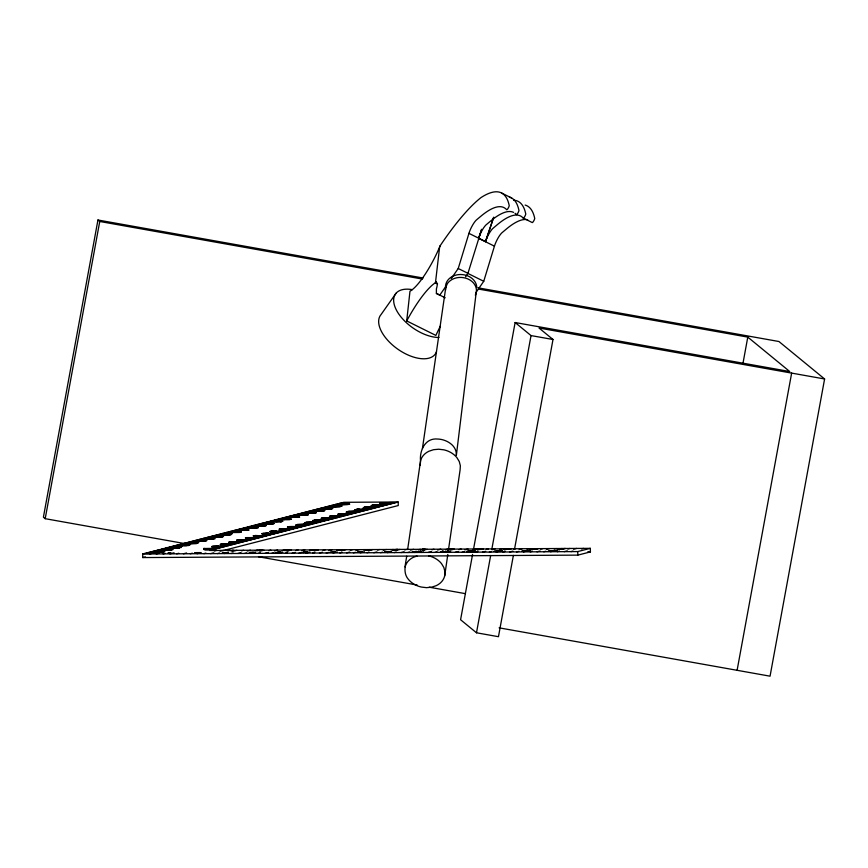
<?xml version="1.0" encoding="UTF-8"?>
<svg xmlns="http://www.w3.org/2000/svg" width="868" height="868" viewBox="0 0 868 868"><rect width="100%" height="100%" fill="white"/><g stroke="black" fill="none" stroke-linecap="round" stroke-linejoin="round"><path stroke-width="1.3" d="M445.208 297.789L436.387 293.449L436.409 288.87A13.237 3.146 -63.6 0 0 435.465 282.773L439.685 246.512M456.308 455.103C456.926 445.403 446.304 439.241 437.635 439.034C425.342 437.754 419.461 450.286 420.524 460.984L407.645 549.52M406.68 556.225C405.725 563.831 402.622 572.739 408.34 579.303A21.201 17.219 8.3 0 0 421.273 587.039L426.514 587.669L431.646 587.18L436.322 585.629A18.89 15.342 8.3 0 0 444.687 575.896L447.812 554.435M420.253 465.172L420.524 460.984A18.89 15.342 8.3 0 1 428.879 451.251L433.555 449.7L438.698 449.223L443.939 449.841A21.201 17.219 8.3 0 1 456.861 457.577L459.259 461.516L460.355 465.736L460.094 469.924L448.387 550.41M444.687 575.896L444.948 571.708L443.852 567.498L441.465 563.549A21.201 17.219 8.3 0 0 428.532 555.824M440.445 326.01A59.642 11.534 -66.8 0 0 435.866 335.417L406.712 320.921L409.978 291.203A44.539 10.557 -63.6 0 0 437.906 250.95L440.109 245.894M436.105 282.295L436.181 281.633L435.411 282.903M456.416 454.908L476.12 293.08M422.434 448.506L445.848 286.95M423.117 278.02L97.943 220.005L43.4 517.209L45.201 518.684L186.544 543.91M45.201 518.684L99.744 221.481L97.943 220.005M472.572 554.424L460.582 619.73L476.489 632.783L498.46 636.7L513.379 555.401M473.548 549.097L515.125 322.527L789.717 371.526L747.782 337.109L478.442 289.055M476.489 632.783L490.68 555.477M491.896 548.815L531.032 335.58L515.125 322.527M514.605 548.739L553.003 339.496L539.028 328.028L824.6 378.98L770.057 676.183L499.1 627.835M742.899 363.768L747.782 337.109M737.106 670.302L791.649 373.099M451.317 278.476L458.239 268.472L468.937 233.351A10.774 2.561 -63.6 0 1 477.064 219.42L480.818 216.273A148.602 35.284 -63.6 0 1 506.641 209.687A2.81 0.662 -63.6 0 0 507.932 208.58A2.81 0.662 -63.6 0 0 509.234 205.694A182.595 43.357 -63.6 0 0 480.937 197.633A149.795 35.566 -63.6 0 0 439.685 246.447M513.541 212.378A148.602 35.284 -63.6 0 0 490.55 221.101L486.785 224.259A10.774 2.561 -63.6 0 0 478.659 238.179L481.653 229.282L467.917 273.431L483.736 281.297L476.055 292.386M483.736 281.297L494.434 246.176A10.774 2.561 -63.6 0 1 502.561 232.244L506.315 229.087A148.602 35.284 -63.6 0 1 527.668 219.778M485.472 241.727L493.729 217.152L485.527 241.597L468.937 233.351M486.004 240.143L486.666 238.461A10.774 2.561 -63.6 0 1 493.599 227.796L497.353 224.638A148.602 35.284 -63.6 0 1 523.176 218.052A2.81 0.662 -63.6 0 0 524.467 216.946A2.81 0.662 -63.6 0 0 525.769 214.06A182.573 43.346 -63.6 0 0 513.65 200.183M446.716 285.127L439.805 295.098L436.387 293.449M465.606 276.762L467.971 273.301L458.217 268.505M396.112 293.178L381.106 314.487A33.57 17.718 35.2 0 0 398.835 349.88A33.57 17.718 35.2 0 0 436.506 351.757M334.245 515.766L337.251 515.755L333.377 515.82L336.079 515.928M179.253 547.73L177.332 547.925L179.991 547.675L172.938 547.816L179.253 547.708M218.736 536.988L222.316 536.88L215.264 537.021L221.59 536.912L218.779 537.032M277.586 552.341L280.7 552.406L275.677 552.699L281.33 552.254L279.507 552.211M416.987 556.062L413.483 557.234A18.89 15.342 8.3 0 0 405.117 566.956M398.173 501.997L209.622 550.475L590.316 548.348L590.414 551.896L577.838 555.129L142.764 557.56L142.667 554.012L343.793 502.301L398.173 501.997L398.271 505.545L222.816 550.659M149.47 553.968L151.52 553.437L144.728 553.48M232.949 532.464L239.666 532.431M241.087 530.402L247.803 530.359M249.756 528.167L256.472 528.135M266.313 523.914L273.029 523.881M274.624 521.755L281.341 521.711M291.767 517.371L293.004 517.426M293.883 516.861L292.549 517.198L299.699 517.024L298.592 517.089M299.948 515.245L306.654 515.201M186.457 545.538L183.441 545.56M272.14 523.512L269.123 523.534M187.206 545.538L182.172 545.549L188.812 545.527M273.138 523.447L267.854 523.523L274.483 523.502M331.088 508.756L324.415 508.984L325.793 509.115M339.67 506.554L332.986 506.782L340.451 506.543M347.797 504.427L341.124 504.666L348.589 504.427M156.262 553.936L159.408 553.122M163.596 552.005L156.978 552.015L158.367 552.037M249.149 530.023L242.519 530.033L243.919 530.044M264.382 526.073L257.763 526.084L259.152 526.106M289.641 519.574L283.022 519.596L284.411 519.606M314.704 513.14L308.075 513.151L309.475 513.162M331.88 508.746L325.608 509.039M332.856 508.496L326.227 508.518L327.312 508.659M142.764 557.56L145.379 556.887M163.065 553.892L165.159 553.35M169.857 553.86L174.045 552.775M176.66 553.817L178.754 553.274M183.452 553.784L186.598 552.97M338.867 513.823L344.271 513.628M238.418 539.82L237.593 540.037L242.063 539.777M339.648 513.813L346.006 513.639L344.9 513.704M318.773 520.051L315.768 520.073M318.632 520.279L319.532 520.051M377.743 505.284L371.027 505.556L372.437 505.643M218.432 546.287L211.749 546.525L219.213 546.287M235.716 541.979L228.827 542.077L243.138 541.86M302.433 524.825L295.804 524.836L297.203 524.858M368.629 507.02C377.428 507.346 358.918 507.498 364.213 507.78M386.195 503.125L379.522 503.364L383.862 503.234M190.255 553.741L192.349 553.198M294.078 526.995L287.46 527.006L288.849 527.017M319.674 520.42L312.795 520.496L326.943 520.312M321.127 520.04L314.487 520.073L317.883 520.29M327.735 518.337L321.106 518.359L322.505 518.37M336.415 516.113L329.536 516.2L343.706 516.004M344.542 514.019L337.923 514.03L339.312 514.051M361.587 509.657L354.708 509.744L368.846 509.538M370.31 507.422L364.028 507.715M378.524 505.284L372.253 505.577M379.5 505.035L372.882 505.046L374.271 505.067M386.987 503.125L383.678 503.353M196.027 552.623L200.443 552.601L194.465 553.035L199.065 552.666M197.047 553.708L201.246 552.623M203.85 553.665L205.944 553.122M214.32 550.974L216.425 550.431M210.653 553.632L213.788 552.818M220.071 551.202L223.217 550.399M217.445 553.589L219.539 553.057M227.926 550.898L230.02 550.355M232.874 550.312L230.801 550.844L233.698 550.301M224.248 553.556L228.436 552.471M232.624 551.397L236.812 550.323M231.04 553.513L233.134 552.981M241.521 550.822L243.615 550.279M237.843 553.48L240.978 552.666M247.272 551.05L250.407 550.247M244.635 553.437L246.729 552.905M255.116 550.746L257.21 550.203M251.438 553.404L255.626 552.319M259.814 551.245L264.002 550.171M258.23 553.361L260.324 552.829M268.711 550.67L270.805 550.128M265.033 553.328L268.179 552.515M274.462 550.898L277.597 550.095M271.825 553.285L273.93 552.753M282.306 550.594L284.4 550.052M278.628 553.252L282.816 552.167M287.004 551.093L291.203 550.019M285.431 553.209L287.525 552.677M295.901 550.518L297.995 549.976M292.223 553.176L295.37 552.363M301.652 550.746L304.798 549.943M299.026 553.133L301.12 552.601M309.496 550.442L311.59 549.9M312.339 549.986L313.728 549.856M313.001 550.041L311.666 550.388L316.961 549.965L312.903 550.279L315.919 550.03M305.818 553.1L310.006 552.026M314.205 550.941L318.393 549.867M312.621 553.057L314.715 552.525M323.091 550.366L325.185 549.824M319.413 553.024L322.56 552.211M328.842 550.594L331.988 549.791M326.216 552.981L328.31 552.449M336.686 550.29L338.78 549.748M338.704 550.182L344.119 549.802L339.377 549.932L342.285 550.019L341.363 550.16M333.008 552.949L337.207 551.874M341.395 550.789L345.583 549.715M339.811 552.905L341.905 552.374M350.281 550.214L352.386 549.683M346.614 552.873L349.75 552.059M356.043 550.442L359.178 549.639M353.406 552.829L355.5 552.298M363.887 550.138L365.981 549.607M360.209 552.797L364.397 551.722M368.585 550.637L372.773 549.563M367.001 552.753L369.095 552.222M377.482 550.062L379.576 549.531M373.804 552.721L376.94 551.907M383.233 550.301L386.369 549.487M380.596 552.677L382.69 552.146M391.077 549.986L393.171 549.455M396.904 549.911L392.586 549.932L397.164 549.39M387.399 552.645L391.587 551.571M395.775 550.486L399.964 549.411M394.191 552.601L396.296 552.07M404.672 549.911L406.766 549.379M400.994 552.569L404.141 551.755M410.423 550.149L413.569 549.336M407.797 552.525L409.891 551.994M418.267 549.835L420.362 549.303M414.589 552.493L418.777 551.419M422.966 550.334L427.164 549.26M421.392 552.449L423.486 551.918M431.863 549.759L433.957 549.227M428.184 552.417L431.331 551.614M437.613 549.997L440.76 549.184M434.987 552.384L437.081 551.842M445.458 549.683L447.552 549.151M441.779 552.341L445.978 551.267M450.166 550.182L454.355 549.108M448.582 552.308L450.676 551.766M459.053 549.607L461.147 549.075M455.374 552.265L458.521 551.462M464.803 549.845L467.95 549.032M462.177 552.232L464.271 551.69M472.648 549.531L474.753 548.999M468.102 551.104L472.517 551.082L466.528 551.516L470.89 551.462L467.396 551.527L468.883 551.354M468.98 552.189L473.168 551.115M477.357 550.041L481.545 548.956M482.499 548.923L480.438 549.455L483.324 548.923M475.772 552.156L477.867 551.614M486.254 549.455L488.348 548.923M482.575 552.113L485.711 551.31M492.004 549.694L495.14 548.88M489.368 552.081L491.462 551.538M499.849 549.379L501.943 548.847M505.48 548.793L503.407 549.325L506.294 548.782M496.171 552.037L500.359 550.963M504.547 549.889L508.735 548.804M510.666 548.76L508.605 549.292L511.491 548.76M502.963 552.005L505.057 551.462M513.444 549.303L515.538 548.771M509.766 551.961L512.912 551.158M519.194 549.542L522.33 548.728M516.558 551.929L518.663 551.386M527.039 549.227L529.133 548.695M522.981 551.213L525.997 550.963M523.361 551.885L527.549 550.811M531.737 549.737L535.936 548.652M537.52 548.609L535.458 549.14L538.344 548.609M530.164 551.853L532.258 551.31M540.634 549.151L542.728 548.619M536.956 551.809L540.102 551.006M546.384 549.39L549.531 548.576M543.759 551.777L545.853 551.234M554.229 549.075L556.323 548.543M550.551 551.733L554.739 550.659M558.938 549.585L563.126 548.5M564.667 548.467L562.594 548.999L565.491 548.467M557.354 551.701L559.448 551.158M567.824 549.01L569.918 548.467M564.146 551.657L567.292 550.854M573.574 549.238L576.721 548.424M570.949 551.625L573.043 551.082M581.419 548.934L583.513 548.392M142.667 554.012L577.741 551.581L590.316 548.348M262.483 550.138L256.505 550.605L261.105 550.214M535.523 548.619L529.534 549.086L533.896 548.999L530.402 549.064L531.9 548.901M398.011 549.39L393.877 549.856M335.959 506.5L334.592 506.369L342.057 506.131L335.775 506.424M382.495 503.071L381.117 502.952L388.582 502.713L382.3 503.006M298.57 524.619L297.16 524.522L304.657 524.25L298.386 524.543M165.907 550.128L164.573 550.008L172.048 549.769L165.745 550.062M276.859 552.319L279.171 552.156M279.42 521.332L275.633 521.516L281.514 521.212M326.064 517.892L322.278 518.087L329.514 517.903L327.876 517.838M333.854 515.722L337.977 515.722L336.61 515.907M471.129 551.147L469.436 551.256M534.145 548.695L532.453 548.804M310.104 522.167L305.872 522.297L312.925 522.156L310.614 522.135M347.059 504.048L342.708 504.254L349.761 504.113L347.439 504.102M290.086 519.303L291.464 519.118L286.863 519.216L290.737 519.151L287.568 519.216L289.521 519.27M325.988 517.827L327.735 517.773M279.344 521.267L281.08 521.212M551.462 550.703L550.052 550.854L550.789 550.941M369.627 507.324L364.451 507.238L370.744 507.162L365.168 507.238L367.598 507.096M551.701 550.648L553.849 550.713L548.207 551.18L552.037 550.963L550.637 550.996M287.568 550.008L285.138 550.258L289.641 550.106L287.829 550.052M423.432 549.303L421.935 549.466L425.602 549.336L420.362 549.704L424.843 549.477L423.714 549.292M360.014 551.766L362.466 551.788L357.236 552.167L361.598 551.831L360.578 551.755M360.339 551.961L358.744 551.907L360.318 551.712M497.017 550.952L493.925 551.386L499.089 551.05L497.277 550.996M358.256 509.516L363.074 509.277L356.075 509.397L358.061 509.451M321.681 510.731L324.979 510.503L317.959 510.612L324.241 510.536L318.686 510.623L321.051 510.677M284.216 528.872L287.514 528.634L280.494 528.753L286.776 528.677L281.199 528.742L283.641 528.612M304.885 552.363C310.169 552.254 303.42 551.853 305.004 552.298M324.936 507.151L331.826 507.075M320.748 508.225L327.637 508.149M357.779 509.516C363.225 509.288 355.327 509.125 357.735 509.451M253.706 525.466L260.628 525.379M271.445 531.607L276.74 531.368L269.742 531.487L273.637 531.4L270.49 531.466L271.402 531.541M333.312 504.992L340.202 504.926M299.796 513.617L306.675 513.541M295.608 514.691L302.476 514.615M257.894 524.38L264.783 524.305M249.517 526.54L256.396 526.464M266.27 522.232L273.073 522.178M313.728 512.641L309.442 512.836L316.451 512.695L314.216 512.641M283.033 517.925L289.825 517.87M341.699 502.843L348.578 502.8M389.276 502.572L396.079 502.539M339.594 503.386L349.131 503.331M380.39 503.158L393.985 503.082M337.5 503.917L344.39 503.885M385.088 503.657L391.891 503.614M335.406 504.46L349.001 504.384M379.598 504.21L389.797 504.156M380.9 504.731L387.703 504.699M331.218 505.534L340.755 505.48M372.003 505.306L385.609 505.23M329.124 506.077L336.014 506.033M376.712 505.805L383.504 505.773M327.03 506.608L340.625 506.532M371.222 506.369L381.41 506.304M372.014 506.89L379.316 506.847M322.842 507.693L332.368 507.639M363.627 507.465L377.222 507.389M367.826 507.964L375.128 507.921M318.654 508.767L332.249 508.691M362.835 508.518L373.034 508.464M316.549 509.31L323.439 509.266M363.638 509.039L370.94 509.006M314.455 509.841L323.992 509.787M312.361 510.384L319.25 510.341M359.949 510.113L366.752 510.08M310.267 510.916L323.862 510.851M354.459 510.677L364.658 510.623M308.173 511.458L315.062 511.426M355.761 511.198L362.564 511.154M306.079 512.001L315.616 511.946M360.459 511.697L346.299 511.892L347.688 511.903M303.984 512.532L310.863 512.5M351.573 512.272L358.365 512.229M301.89 513.075L315.485 512.999M346.072 512.825L356.271 512.771M347.384 513.346L354.177 513.313M297.702 514.149L307.229 514.095M338.487 513.921L352.082 513.845M343.185 514.431L349.988 514.388M293.503 515.234L307.109 515.158M337.695 514.984L347.894 514.93M291.409 515.766L298.408 515.733M338.997 515.505L345.8 515.462M289.315 516.308L298.852 516.254M287.221 516.851L297.952 517.013M334.809 516.579L341.612 516.547M285.127 517.382L298.722 517.306M329.319 517.133L339.518 517.078M330.621 517.654L337.413 517.621M280.939 518.456L290.476 518.413M321.724 518.229L335.319 518.163M278.845 518.999L286.299 518.956M326.433 518.739L333.225 518.695M276.751 519.541L290.346 519.465M320.932 519.292L331.131 519.238M274.657 520.073L281.547 520.04M322.245 519.813L329.037 519.769M272.563 520.616L282.089 520.561M270.458 521.158L277.348 521.115M318.046 520.887L324.849 520.854M268.364 521.69L281.97 521.614M312.556 521.451L322.755 521.386M313.858 521.961L320.661 521.928M264.176 522.775L273.713 522.72M318.567 522.471L304.505 522.644L305.894 522.655M262.082 523.306L268.993 523.274M309.67 523.046L316.473 523.003M259.988 523.849L273.583 523.773M304.18 523.599L314.368 523.545M305.308 524.12L312.274 524.088M255.8 524.923L265.326 524.869M296.585 524.695L310.18 524.619M301.294 525.194L308.086 525.162M251.612 525.997L265.207 525.921M295.793 525.758L305.992 525.693M297.095 526.279L303.898 526.236M247.413 527.082L256.95 527.028M288.209 526.854L301.804 526.778M245.318 527.614L253.022 527.57M292.907 527.353L299.71 527.31M243.224 528.156L256.82 528.08M287.416 527.907L297.615 527.852M241.13 528.699L248.02 528.655M288.165 528.428L295.521 528.395M239.036 529.23L248.573 529.176M293.427 528.927L279.095 529.111L280.494 529.122M236.942 529.773L243.832 529.73M284.53 529.502L291.322 529.469M234.848 530.305L248.443 530.229M279.04 530.066L289.228 530.012M232.754 530.847L239.546 530.815M280.342 530.587L287.134 530.543M230.66 531.39L240.859 531.324M271.445 531.162L285.04 531.086M228.566 531.921L235.358 531.889M276.154 531.661L282.946 531.617M226.472 532.464L240.067 532.388M270.653 532.214L280.852 532.16M224.378 533.006L231.17 532.963M271.955 532.735L278.758 532.702M222.273 533.538L232.472 533.484M263.069 533.31L276.664 533.234M220.179 534.08L226.982 534.037M267.767 533.809L274.57 533.777M218.085 534.623L231.68 534.547M262.277 534.373L272.476 534.319M215.991 535.155L223.38 535.111M263.579 534.894L270.382 534.851M213.897 535.697L224.096 535.643M268.277 535.393L253.098 535.838L260.248 535.664L259.141 535.73M211.803 536.229L218.606 536.196M259.391 535.968L266.183 535.936M209.709 536.771L223.304 536.695M253.89 536.522L264.089 536.467M207.615 537.314L215.145 537.27M255.203 537.042L261.995 537.01M205.521 537.845L215.72 537.791M246.306 537.617L259.901 537.542M203.427 538.388L210.219 538.355M251.004 538.127L257.807 538.084M201.333 538.93L214.928 538.854M245.514 538.681L255.713 538.627M199.228 539.462L206.226 539.429M246.816 539.202L253.619 539.158M197.134 540.005L207.333 539.95M251.525 539.701L236.606 540.091L243.843 539.907L242.205 539.853M195.04 540.547L201.843 540.504M242.628 540.276L249.431 540.243M192.946 541.079L206.541 541.003M237.138 540.84L247.337 540.775M190.851 541.621L197.654 541.578M238.44 541.35L245.232 541.317M188.757 542.153L198.956 542.099M186.663 542.695L193.456 542.663M234.251 542.435L241.044 542.391M184.569 543.238L198.164 543.162M228.751 542.988L238.95 542.934M230.063 543.509L236.856 543.466M180.381 544.312L190.569 544.258M221.166 544.084L234.761 544.008M178.287 544.854L185.079 544.811M225.864 544.583L232.667 544.551M176.182 545.386L189.788 545.31M220.374 545.147L230.573 545.082M174.088 545.929L180.891 545.885M221.676 545.668L228.479 545.625M171.994 546.471L182.193 546.406M212.79 546.243L226.385 546.167M169.9 547.003L176.703 546.97M217.488 546.742L224.291 546.699M167.806 547.545L181.401 547.469M211.998 547.296L222.186 547.241M165.712 548.088L172.515 548.044M213.3 547.816L220.092 547.784M163.618 548.619L173.817 548.565M217.998 548.316L203.546 548.522L204.935 548.543M161.524 549.162L168.316 549.119M209.112 548.891L215.904 548.858M159.43 549.694L173.025 549.618M203.611 549.455L213.81 549.401M157.336 550.236L164.996 550.193M204.913 549.976L211.716 549.932M155.198 550.779L165.397 550.724M153.104 551.321L159.907 551.288M151.043 551.853L164.638 551.777M148.916 552.395L155.719 552.363M146.822 552.938L157.021 552.883M587.701 551.918L590.414 551.896M281.232 521.277L282.87 521.332L280.234 521.559L282.143 521.353L281.525 521.277M258.501 535.654L255.073 535.491M477.758 287.775L778.932 341.515L824.6 378.98M99.744 221.481L422.434 279.062M531.032 335.58L553.003 339.496M258.545 556.757L417.226 585.065M429.226 587.202L465.226 593.625M290.14 526.735C284.585 526.399 305.135 526.475 290.932 526.735M501.921 193.184L511.643 198.012M523.176 218.052L532.138 222.512A2.81 0.662 -63.6 0 0 533.429 221.405A2.81 0.662 -63.6 0 0 534.731 218.519A182.595 43.357 -63.6 0 0 525.14 205.065M478.615 238.309L494.434 246.176M437.57 283.977L435.465 282.773L434.141 283.608A59.491 14.094 -63.6 0 0 406.712 320.921M577.741 551.581L577.838 555.129M509.375 197.069A182.595 43.357 -63.6 0 1 518.956 210.523A2.81 0.662 -63.6 0 1 517.654 213.409A2.81 0.662 -63.6 0 1 516.362 214.515A148.602 35.284 -63.6 0 0 515.039 213.289M439.002 337.468A33.57 17.718 35.2 0 1 396.904 311.015A33.57 17.718 35.2 0 1 412.289 289.641M445.534 287.449A15.646 12.705 4.9 0 1 460.344 274.505A15.646 12.705 4.9 0 1 476.76 287.037M445.534 290.216A15.494 12.586 4.9 0 1 463.555 277.673A15.494 12.586 4.9 0 1 475.328 295.163M388.875 551.647L384.513 551.994L389.721 551.647L385.327 551.95L388.875 551.647M452.336 549.184L447.986 549.531L453.194 549.184L448.799 549.487L452.336 549.184M223.315 534.948L230.313 534.829L223.401 534.916M227.232 544.203L220.157 544.366L227.21 544.236M266.183 525.596L259.109 525.769L266.183 525.596M303.474 552.232L306.773 552.222L302.769 552.449L307.988 552.135L303.572 552.2M366.589 549.78L370.245 549.683L365.916 550.019L371.113 549.672L366.589 549.78M269.015 533.429L261.941 533.592L269.015 533.429M308.227 514.789L301.142 514.963L308.227 514.789M354.741 511.404L347.667 511.567L354.741 511.404M412.973 551.788L416.325 551.516L412.116 551.798L417.15 551.527L412.973 551.788M475.545 549.325L479.722 549.075L474.688 549.346L478.897 549.053L475.545 549.325M192.034 543.563L196.71 543.487L189.474 543.672L192.034 543.563M241.206 532.03L234.197 532.203L241.185 532.062M250.982 527.863L258.447 527.625L251.091 527.831M316.343 511.035L323.807 510.796L316.451 511.002M223.239 552.862L226.374 552.84L222.327 552.905L227.492 552.558L223.239 552.862M285.388 550.41C295.402 550.54 280.223 550.464 285.388 550.41M557.82 548.891L556.909 548.934L562.063 548.587L557.842 548.804M216.034 536.977L218.194 536.934L216.034 536.977M301.945 514.898L304.104 514.854L301.945 514.898M348.459 511.502L350.618 511.458L348.459 511.502M199.206 541.306L198.446 541.35L205.456 541.231L199.206 541.306M246.143 537.824L252.393 537.737L245.384 537.889L247.738 537.661L246.143 537.824M285.214 519.194L287.406 519.368C279.073 519.292 290.693 518.858 285.214 519.194M331.739 515.798L333.92 515.972C325.587 515.885 337.207 515.451 331.739 515.798M240.469 532.073L234.913 532.16L240.469 532.073M229.597 534.862L227.958 535.046L229.597 534.862M224.118 534.905L227.21 534.872L224.118 534.905M310.245 512.76L313.337 512.706L310.353 512.749M204.718 541.263L201.55 541.339L204.718 541.241M251.655 537.769L248.487 537.856L251.655 537.759M304.701 514.887L307.489 514.822L304.82 514.865M265.499 533.516L268.288 533.462L265.608 533.495M351.225 511.491L354.014 511.436L351.225 511.491M207.843 538.974L206.508 539.321L213.658 539.136L207.843 538.974M169.792 552.786L167.719 553.317L170.942 553.1L169 553.187L170.605 552.775L169.792 552.786M233.112 542.066L230.096 542.077L233.112 542.066M249.865 552.449L250.537 552.504L249.203 552.84L254.487 552.417L249.865 552.449M251.351 552.493L250.429 552.732L253.445 552.482L251.351 552.493M330.166 552.33L335.395 551.842L330.166 552.33M419.928 551.386L417.866 551.918L421.089 551.701L419.146 551.788L420.752 551.375L419.928 551.386M442.604 551.245L440.543 551.777L443.765 551.571L441.823 551.657L443.429 551.245L442.604 551.245M447.801 551.223L445.729 551.755L448.962 551.538L447.009 551.625L448.626 551.213L447.801 551.223M474.514 551.071L472.442 551.603L475.664 551.397L473.722 551.484L475.328 551.061L474.514 551.071M501.682 550.93L499.621 551.462L502.843 551.245L500.901 551.332L502.507 550.92L501.682 550.93M522.417 550.93L523.089 550.985L521.755 551.321L527.039 550.898L522.417 550.93M529.361 550.768L527.299 551.299L530.522 551.082L528.569 551.169L530.185 550.757L529.361 550.768M556.464 550.627L554.392 551.158L557.614 550.941L555.672 551.028L557.289 550.616L556.464 550.627M198.002 552.981C192.598 553.198 199.228 553.133 198.002 552.981M424.322 549.509L423.714 549.531L424.376 549.607"/></g></svg>
